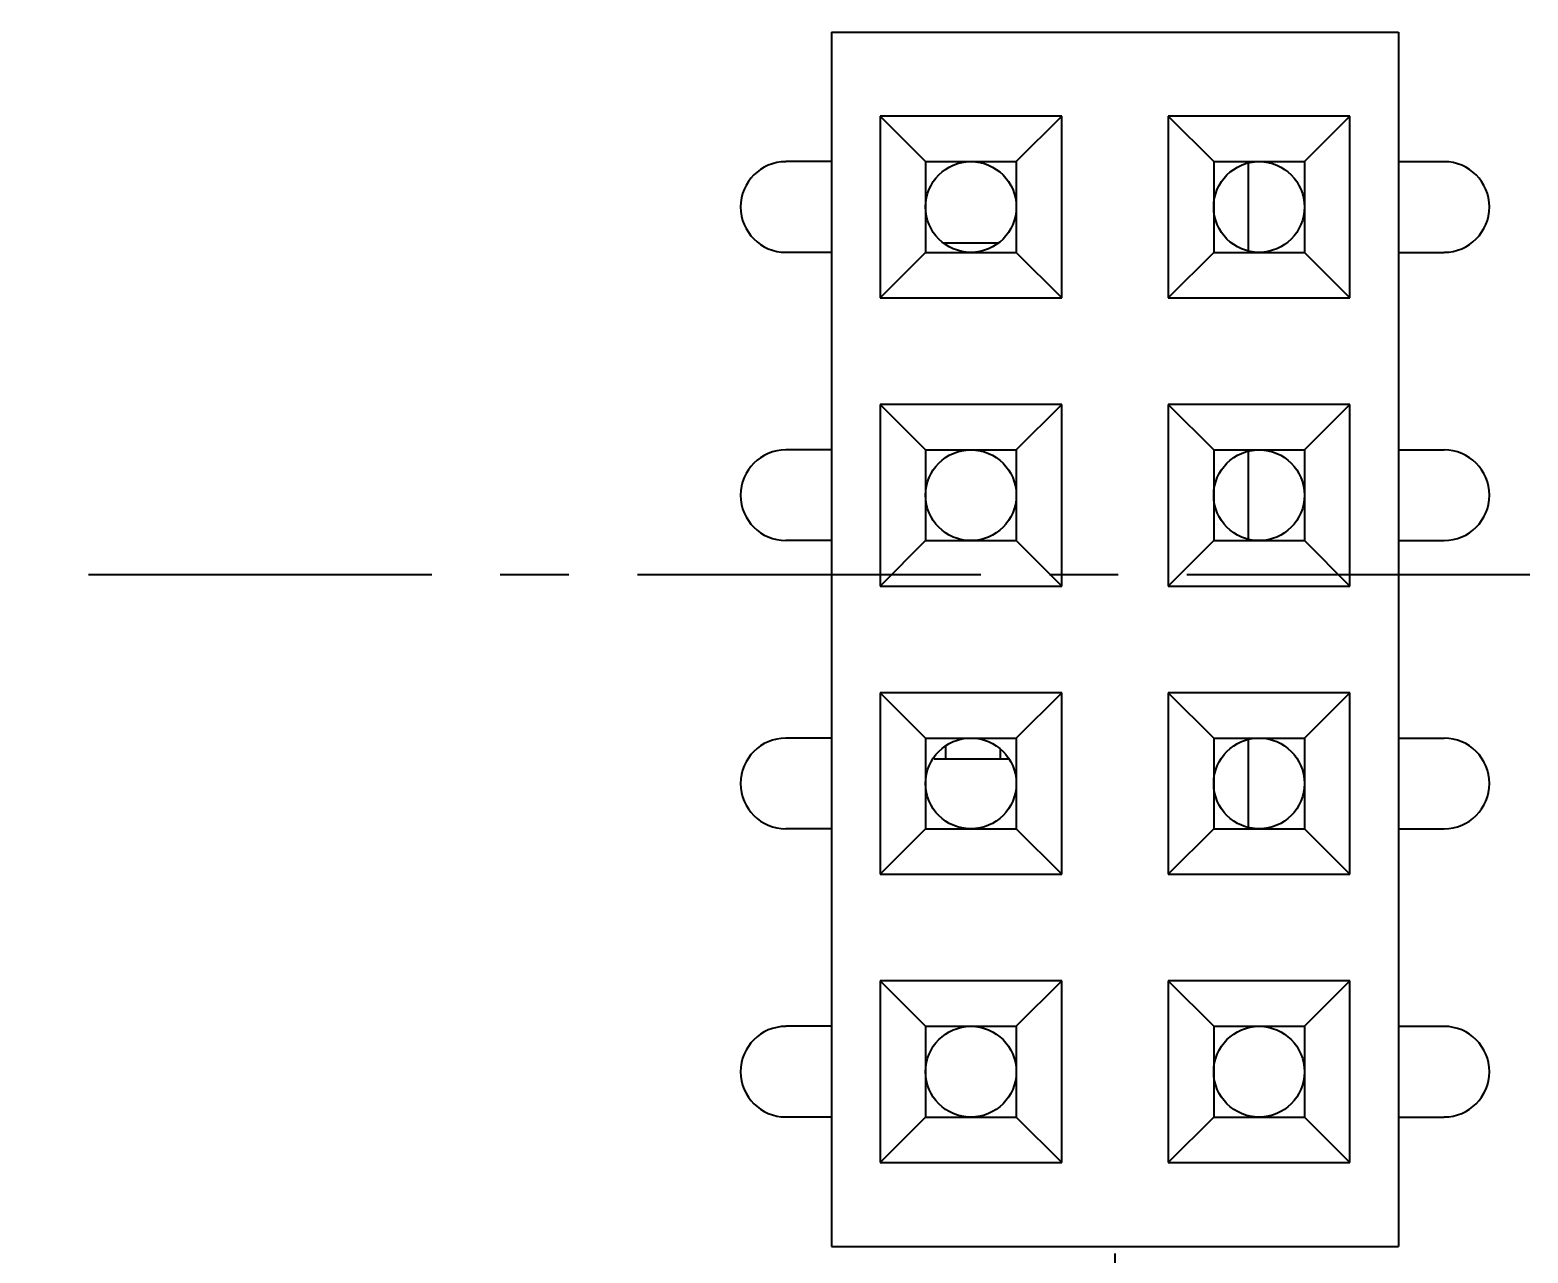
# Model space of a CAD drawing. Header units: inches. Extents: x 398 to 599, y 40 to 151.
# Drawn here: x 560.7 to 573.9, y 86.95 to 97.72 of the extents above; entities that cross this region are included whole.
import ezdxf

# ---------------------------------------------------------------- set-up
doc = ezdxf.new("R2010")
doc.units = ezdxf.units.IN
doc.header["$LTSCALE"] = 1.21
doc.header["$MEASUREMENT"] = 0
doc.header["$PDMODE"] = 3
doc.header["$PDSIZE"] = 0.3125
doc.linetypes.add('CENTER', pattern=[2, 1.25, -0.25, 0.25, -0.25])
doc.layers.get('0').update_dxf_attribs({"linetype": 'CONTINUOUS'})
doc.layers.get('Defpoints').update_dxf_attribs({"linetype": 'CONTINUOUS'})
doc.layers.add('DIM', color=3, linetype='CONTINUOUS')
doc.styles.get("Standard").update_dxf_attribs({"font": 'txt', "width": 0.8})
doc.dimstyles.get("Standard").update_dxf_attribs({"dimtxt": 0.15625, "dimasz": 0.1875, "dimexe": 0.125, "dimexo": 0.0625, "dimgap": 0.09, "dimtad": 0, "dimtih": 1, "dimtoh": 1, "dimzin": 4, "dimdsep": 46, "dimtxsty": 'Standard', "dimblk": '_FILLED', "dimblk1": '_FILLED', "dimblk2": '_FILLED', "dimcen": 0.09, "dimazin": 1, "dimtp": 0.01, "dimtm": 0.01, "dimtfac": 1, "dimtofl": 0, "dimtmove": 0, "dimatfit": 3, "dimldrblk": '_FILLED', "dimfxl": 1, "dimtolj": 1, "dimtzin": 4, "dimarcsym": 0})

# ---------------------------------------------------------------- blocks, each defined once
blk = doc.blocks.new('_FILLED')
at = {"color": 0, "linetype": 'ByBlock'}
blk.add_solid([(0, 0), (-1, 0.1667), (-1, -0.1667)], dxfattribs=at)
blk = doc.blocks.new('*D71')
at = {"layer": 'Defpoints', "color": 0}
for p in [(570.261, 87.005), (553.751, 68.402), (553.751, 64.859)]:
    blk.add_point(p, dxfattribs=at)
at = {"layer": 'DIM', "color": 0, "lineweight": -2}
for p, q in [((570.261, 86.943), (570.261, 64.734)), ((553.751, 68.34), (553.751, 64.734)), ((555.751, 64.859), (559.249, 64.859)), ((568.261, 64.859), (564.763, 64.859))]:
    blk.add_line(p, q, dxfattribs=at)
at = {"layer": 'DIM', "color": 0, "lineweight": -2, "xscale": 2, "yscale": 2, "zscale": 2, "rotation": 180}
blk.add_blockref('_FILLED', (553.751, 64.859), dxfattribs=at)
at = {"layer": 'DIM', "color": 0, "lineweight": -2, "xscale": 2, "yscale": 2, "zscale": 2}
blk.add_blockref('_FILLED', (570.261, 64.859), dxfattribs=at)
at = {"layer": 'DIM', "color": 0, "insert": (562.006, 64.859), "char_height": 2, "attachment_point": 5}
blk.add_mtext('\\A1;16.51', dxfattribs=at)

msp = doc.modelspace()

# ---------------------------------------------------------------- linework, layer by layer
at = {"color": 7, "linetype": 'Continuous'}
for p, q in [((567.761, 97.705), (567.761, 87.005)), ((567.761, 97.705), (572.761, 97.705)), ((572.761, 97.705), (572.761, 87.005)), ((568.191, 96.965), (568.191, 95.365)), ((568.191, 96.965), (568.591, 96.565)), ((569.791, 96.965), (568.191, 96.965)), ((569.391, 96.565), (569.791, 96.965)), ((569.791, 95.365), (569.791, 96.965)), ((570.731, 96.965), (570.731, 95.365)), ((572.331, 96.965), (570.731, 96.965)), ((570.731, 96.965), (571.131, 96.565)), ((571.931, 96.565), (572.331, 96.965)), ((572.331, 95.365), (572.331, 96.965)), ((567.761, 96.565), (567.36, 96.565)), ((568.591, 96.565), (568.591, 95.765)), ((568.591, 96.565), (569.391, 96.565)), ((569.391, 96.565), (569.391, 95.765)), ((571.131, 96.565), (571.131, 95.765)), ((571.131, 96.565), (571.931, 96.565)), ((571.438, 95.776), (571.438, 96.554)), ((571.931, 96.565), (571.931, 95.765)), ((572.761, 96.565), (573.162, 96.565)), ((567.761, 95.765), (567.36, 95.765)), ((568.591, 95.765), (568.191, 95.365)), ((568.591, 95.765), (569.391, 95.765)), ((569.224, 95.847), (568.748, 95.847)), ((569.224, 95.84), (569.224, 95.847)), ((569.791, 95.365), (569.391, 95.765)), ((571.131, 95.765), (570.731, 95.365)), ((571.131, 95.765), (571.931, 95.765)), ((572.331, 95.365), (571.931, 95.765)), ((572.761, 95.765), (573.162, 95.765)), ((568.191, 95.365), (569.791, 95.365)), ((570.731, 95.365), (572.331, 95.365)), ((568.191, 94.425), (568.191, 92.825)), ((569.791, 94.425), (568.191, 94.425)), ((568.191, 94.425), (568.591, 94.025)), ((569.391, 94.025), (569.791, 94.425)), ((569.791, 92.825), (569.791, 94.425)), ((570.731, 94.425), (570.731, 92.825)), ((572.331, 94.425), (570.731, 94.425)), ((570.731, 94.425), (571.131, 94.025)), ((571.931, 94.025), (572.331, 94.425)), ((572.331, 92.825), (572.331, 94.425)), ((567.761, 94.025), (567.36, 94.025)), ((568.591, 94.025), (568.591, 93.225)), ((568.591, 94.025), (569.391, 94.025)), ((569.391, 94.025), (569.391, 93.225)), ((571.131, 94.025), (571.131, 93.225)), ((571.131, 94.025), (571.931, 94.025)), ((571.931, 94.025), (571.931, 93.225)), ((572.761, 94.025), (573.162, 94.025)), ((571.438, 93.236), (571.438, 94.014)), ((567.761, 93.225), (567.36, 93.225)), ((568.591, 93.225), (568.191, 92.825)), ((568.591, 93.225), (569.391, 93.225)), ((569.791, 92.825), (569.391, 93.225)), ((571.131, 93.225), (570.731, 92.825)), ((571.131, 93.225), (571.931, 93.225)), ((572.331, 92.825), (571.931, 93.225)), ((572.761, 93.225), (573.162, 93.225)), ((568.191, 92.825), (569.791, 92.825)), ((570.731, 92.825), (572.331, 92.825)), ((568.191, 91.885), (568.191, 90.285)), ((569.791, 91.885), (568.191, 91.885)), ((568.191, 91.885), (568.591, 91.485)), ((569.391, 91.485), (569.791, 91.885)), ((569.791, 90.285), (569.791, 91.885)), ((570.731, 91.885), (570.731, 90.285)), ((572.331, 91.885), (570.731, 91.885)), ((570.731, 91.885), (571.131, 91.485)), ((571.931, 91.485), (572.331, 91.885)), ((572.331, 90.285), (572.331, 91.885)), ((567.761, 91.485), (567.36, 91.485)), ((568.591, 91.485), (568.591, 90.685)), ((568.591, 91.485), (569.391, 91.485)), ((568.768, 91.417), (568.768, 91.302)), ((569.248, 91.391), (569.248, 91.302)), ((569.391, 91.485), (569.391, 90.685)), ((571.131, 91.485), (571.131, 90.685)), ((571.131, 91.485), (571.931, 91.485)), ((571.438, 90.696), (571.438, 91.474)), ((571.931, 91.485), (571.931, 90.685)), ((572.761, 91.485), (573.162, 91.485)), ((568.668, 91.302), (568.668, 91.321)), ((568.668, 91.302), (569.327, 91.302)), ((567.761, 90.685), (567.36, 90.685)), ((568.591, 90.685), (568.191, 90.285)), ((568.591, 90.685), (569.391, 90.685)), ((569.791, 90.285), (569.391, 90.685)), ((571.131, 90.685), (570.731, 90.285)), ((571.131, 90.685), (571.931, 90.685)), ((572.331, 90.285), (571.931, 90.685)), ((572.761, 90.685), (573.162, 90.685)), ((568.191, 90.285), (569.791, 90.285)), ((570.731, 90.285), (572.331, 90.285)), ((568.191, 89.345), (568.191, 87.745)), ((569.791, 89.345), (568.191, 89.345)), ((568.191, 89.345), (568.591, 88.945)), ((569.391, 88.945), (569.791, 89.345)), ((569.791, 87.745), (569.791, 89.345)), ((570.731, 89.345), (570.731, 87.745)), ((572.331, 89.345), (570.731, 89.345)), ((570.731, 89.345), (571.131, 88.945)), ((571.931, 88.945), (572.331, 89.345)), ((572.331, 87.745), (572.331, 89.345)), ((567.761, 88.945), (567.36, 88.945)), ((568.591, 88.945), (568.591, 88.145)), ((568.591, 88.945), (569.391, 88.945)), ((569.391, 88.945), (569.391, 88.145)), ((571.131, 88.945), (571.131, 88.145)), ((571.131, 88.945), (571.931, 88.945)), ((571.931, 88.945), (571.931, 88.145)), ((572.761, 88.945), (573.162, 88.945)), ((567.761, 88.145), (567.36, 88.145)), ((568.591, 88.145), (568.191, 87.745)), ((568.591, 88.145), (569.391, 88.145)), ((569.791, 87.745), (569.391, 88.145)), ((571.131, 88.145), (570.731, 87.745)), ((571.131, 88.145), (571.931, 88.145)), ((572.331, 87.745), (571.931, 88.145)), ((572.761, 88.145), (573.162, 88.145)), ((568.191, 87.745), (569.791, 87.745)), ((570.731, 87.745), (572.331, 87.745)), ((567.761, 87.005), (572.761, 87.005))]:
    msp.add_line(p, q, dxfattribs=at)
at = {"color": 4, "linetype": 'CENTER', "ltscale": 2}
msp.add_line((527.333, 92.925), (580.17, 92.925), dxfattribs=at)
at = {"color": 7, "linetype": 'Continuous'}
for centre in [(568.991, 96.165), (571.531, 96.165), (568.991, 93.625), (571.531, 93.625), (568.991, 91.085), (571.531, 91.085), (568.991, 88.545), (571.531, 88.545)]:
    msp.add_circle(centre, 0.4, dxfattribs=at)
for centre, radius, start, end in [((553.751, 92.925), 23, 281.2259, 258.7753), ((553.751, 92.925), 22.75, 294.4433, 241.1343), ((553.751, 92.925), 21.75, 315.0888, 13.0945), ((567.36, 96.165), 0.399, 90, 270), ((573.162, 96.165), 0.399, 270, 90), ((567.36, 93.625), 0.399, 90, 270), ((573.162, 93.625), 0.399, 270, 90), ((567.36, 91.085), 0.399, 90, 270), ((573.162, 91.085), 0.399, 270, 90), ((567.36, 88.545), 0.399, 90, 270), ((573.162, 88.545), 0.399, 270, 90)]:
    msp.add_arc(centre, radius, start, end, dxfattribs=at)

# ---------------------------------------------------------------- dimensions: what is measured, and where the dimension line sits
at = {"layer": 'DIM'}
dim = msp.add_linear_dim(base=(553.751, 64.859), p1=(570.261, 87.005), p2=(553.751, 68.402), dimstyle='Standard', override={"dimtxt": 2, "dimasz": 2, "dimtih": 0, "dimtoh": 0, "dimzin": 0, "dimcen": 0.198, "dimadec": 0, "dimazin": 0, "dimtp": 0, "dimtm": 0, "dimtdec": 4, "dimtzin": 0}, dxfattribs=at)
dim.commit()
dim.dimension.update_dxf_attribs({"geometry": '*D71', "text_midpoint": (562.006, 64.859)})

doc.saveas('drawing.dxf')
